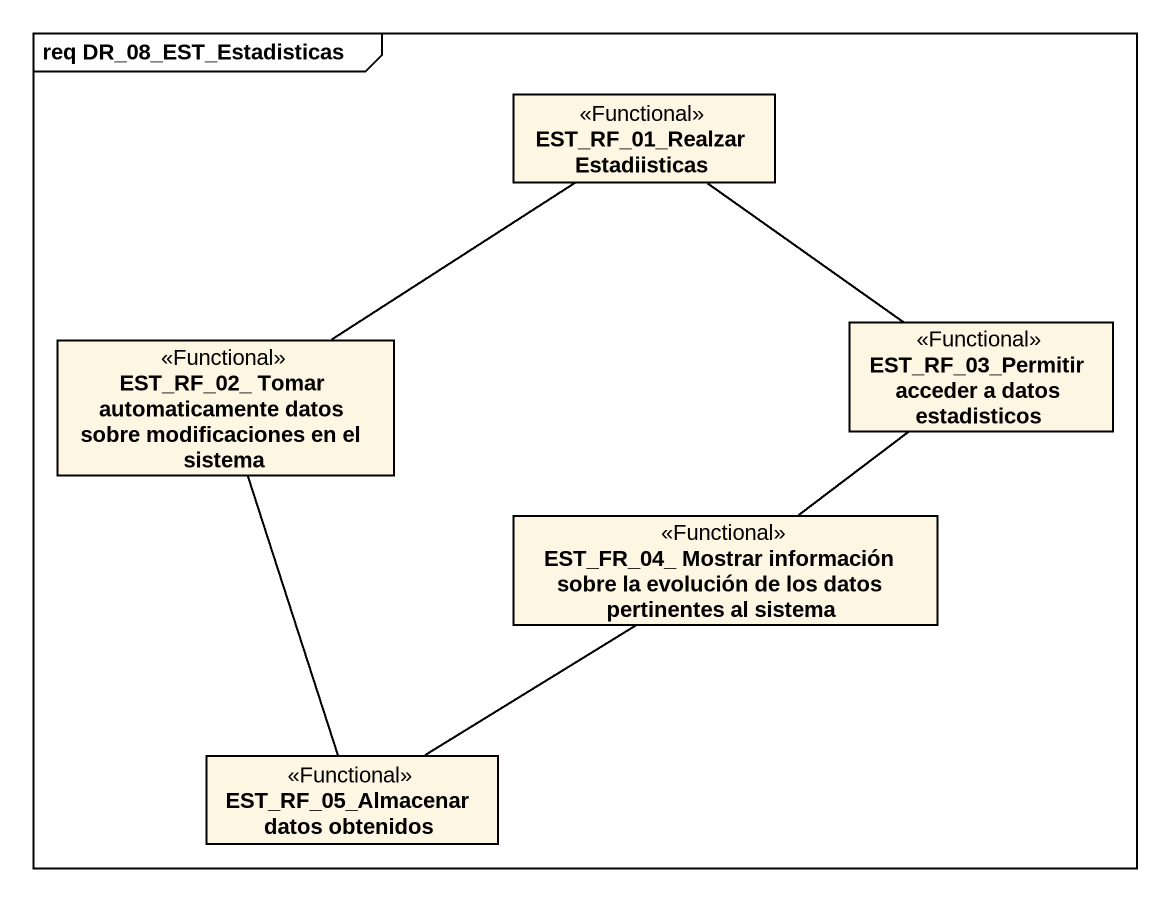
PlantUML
@startuml
mainframe req DR_08_EST_Estadisticas
hide circle
hide empty members
class "EST_RF_01_Realzar Estadiisticas" as EST_RF_01_Realzar <<Functional>>
class "EST_RF_02_ Tomar automaticamente datos sobre modificaciones en el sistema" as EST_RF_02_Tomar <<Functional>>
class "EST_RF_03_Permitir acceder a datos estadisticos" as EST_RF_03_Permitir_acceder <<Functional>>
class "EST_FR_04_ Mostrar información sobre la evolución de los datos pertinentes al sistema" as EST_FR_04_Mostrar <<Functional>>
class "EST_RF_05_Almacenar datos obtenidos" as EST_RF_05_Almacenar_datos <<Functional>>
EST_RF_01_Realzar -- EST_RF_02_Tomar
EST_RF_01_Realzar -- EST_RF_03_Permitir_acceder
EST_RF_02_Tomar -- EST_RF_05_Almacenar_datos
EST_RF_03_Permitir_acceder -- EST_FR_04_Mostrar
EST_FR_04_Mostrar -- EST_RF_05_Almacenar_datos
@enduml
